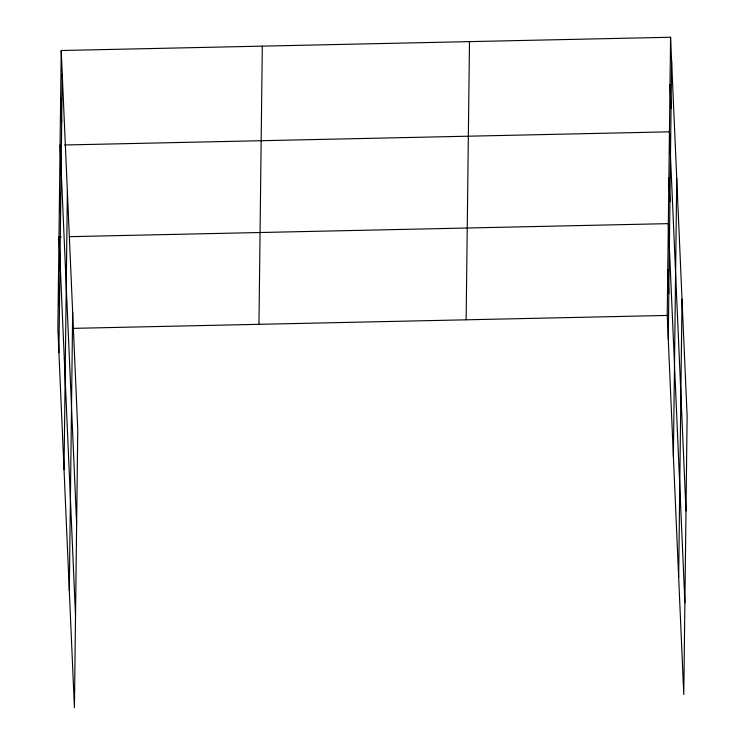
<?xml version="1.0" encoding="UTF-8"?>
<svg xmlns="http://www.w3.org/2000/svg" width="745" height="745" viewBox="0 0 745 745"><rect width="100%" height="100%" fill="white"/><g stroke="black" fill="none" stroke-linecap="round" stroke-linejoin="round"><path stroke-width="1.12" d="M61.22 50.511L57.868 328.694L74.425 707.75L77.769 429.567L61.22 50.511L670.575 37.25L687.132 416.306L683.78 694.489L667.231 315.433L670.575 37.25M58.911 352.59L62.263 74.407M64.033 469.797L67.385 191.614M69.304 590.543L72.656 312.36M258.962 324.317L262.305 46.134M466.137 319.81L469.49 41.627M668.274 339.329L671.618 61.146M673.387 456.536L676.739 178.353M678.658 577.291L682.01 299.108M64.703 144.986L669.438 131.828L685.987 510.893M61.286 236.845L58.976 236.891L75.524 615.947M69.378 236.668L668.33 223.63L684.888 602.686M72.898 328.368L667.231 315.433M670.006 84.539L671.049 108.435M668.889 177.729L669.932 201.634M667.781 269.532L668.824 293.428M60.652 97.8L61.695 121.696M60.084 145.089L76.633 524.145M59.526 190.99L60.569 214.886M58.427 282.793L59.47 306.689"/></g></svg>
